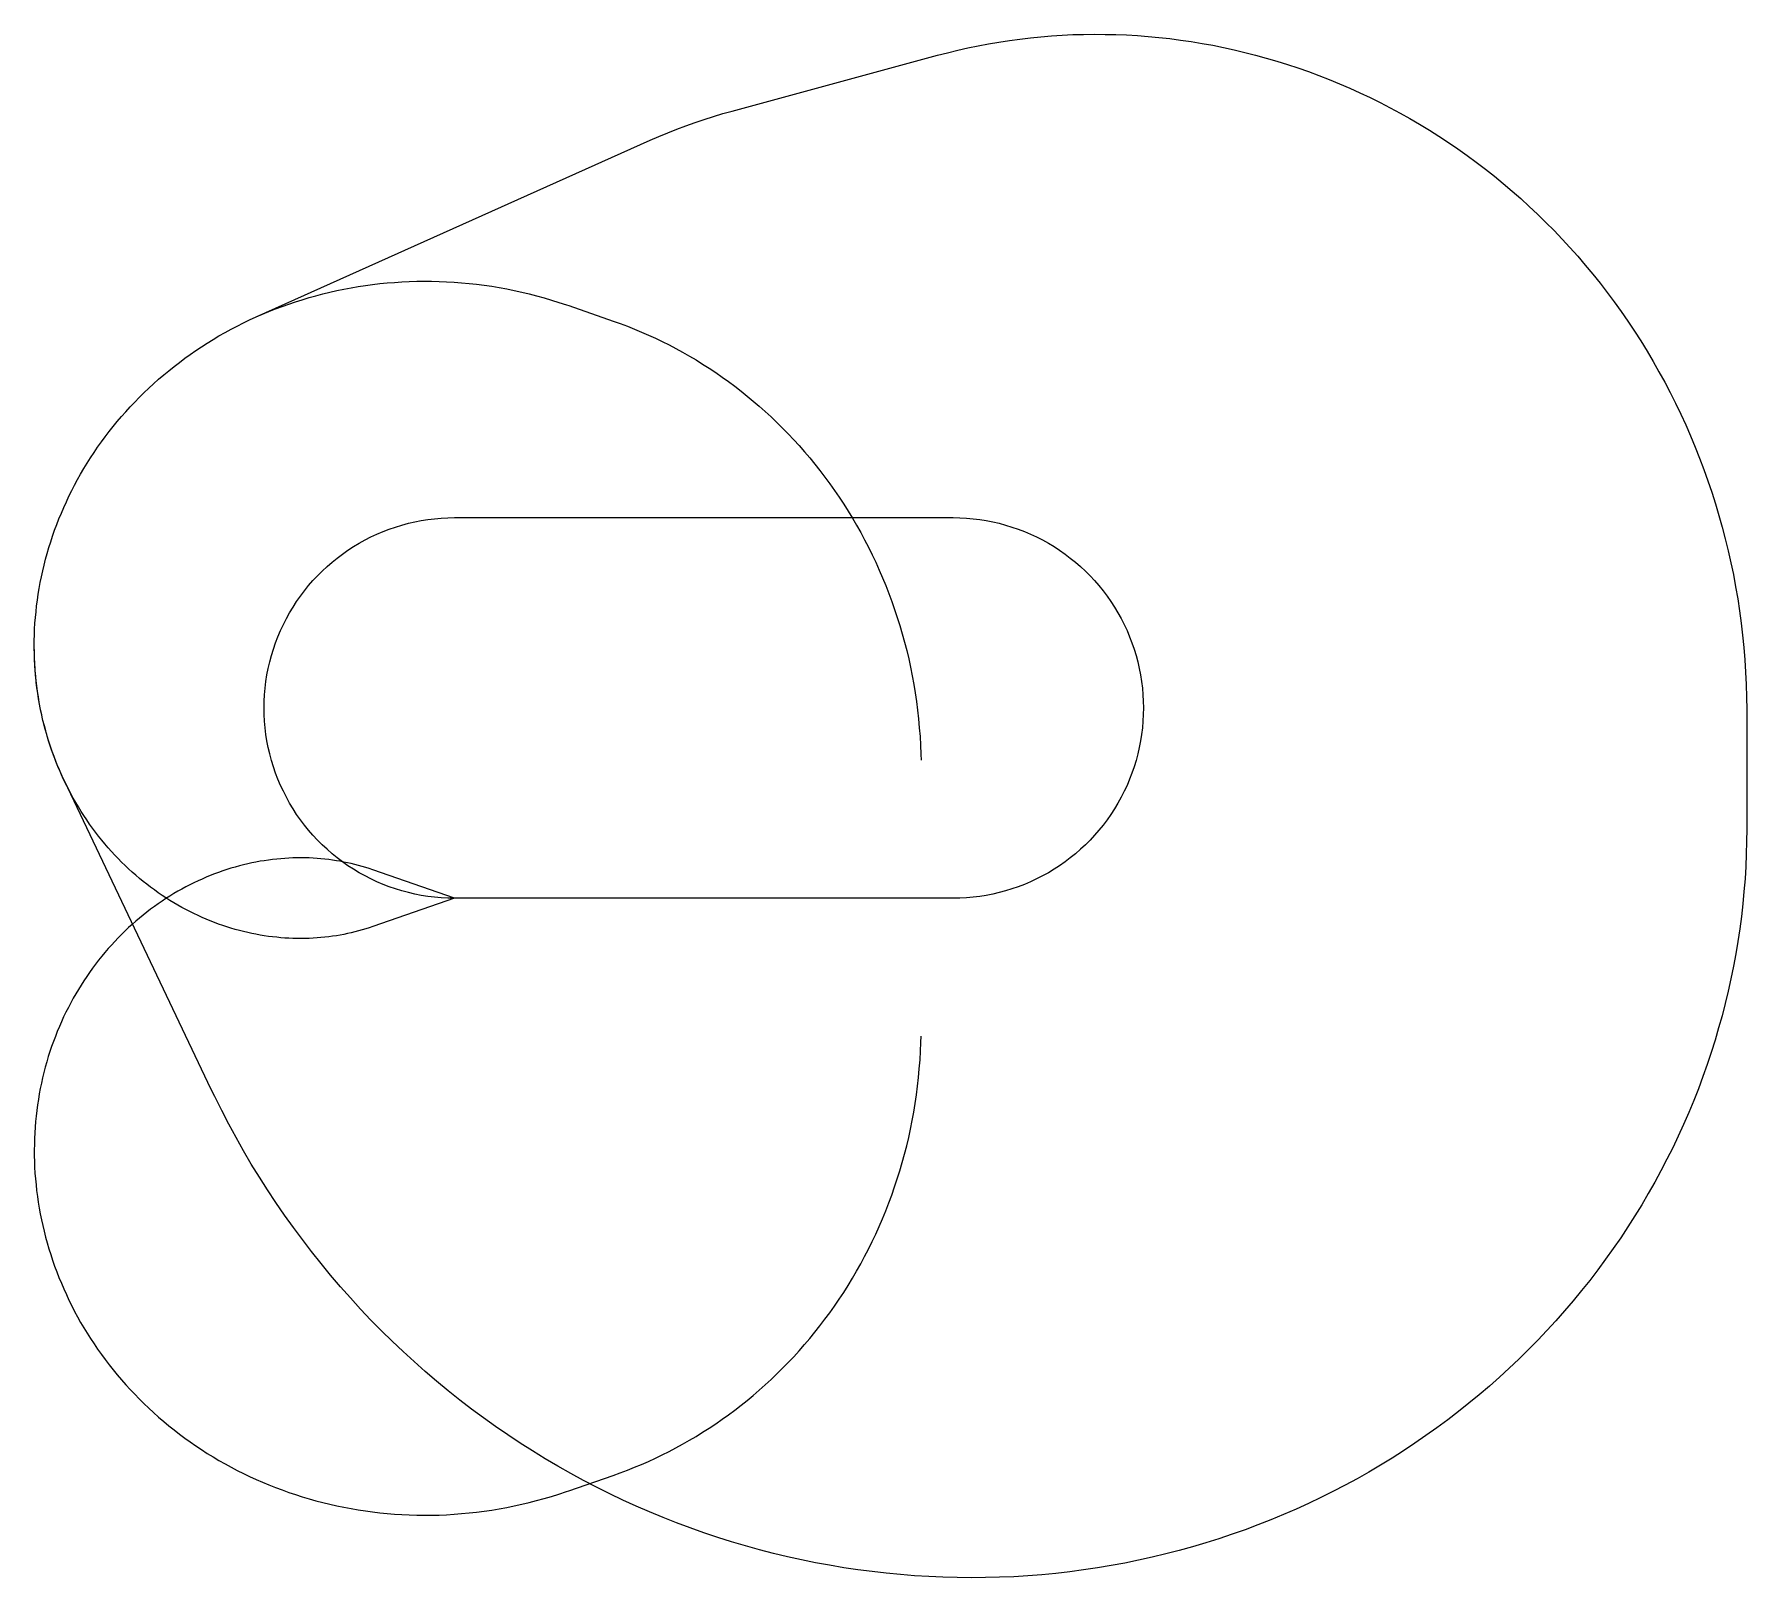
# Model space of a CAD drawing. Header units: metres. Extents: x -5287 to 16266, y -8552 to 10872.
import ezdxf

# ---------------------------------------------------------------- set-up
doc = ezdxf.new("R2010")
doc.units = ezdxf.units.M

msp = doc.modelspace()

# ---------------------------------------------------------------- linework, layer by layer
at = {"layer": 'NorminalTrack', "color": 1}
msp.add_lwpolyline([(0, 0), (0, 0), (-84, 1), (-167, 6), (-250, 13), (-333, 23), (-416, 36), (-498, 52), (-579, 71), (-660, 93), (-740, 117), (-819, 144), (-897, 174), (-974, 207), (-1050, 242), (-1124, 280), (-1197, 321), (-1269, 364), (-1339, 409), (-1407, 457), (-1474, 508), (-1539, 560), (-1602, 615), (-1663, 672), (-1722, 731), (-1779, 792), (-1834, 855), (-1887, 920), (-1937, 987), (-1985, 1055), (-2030, 1126), (-2074, 1197), (-2114, 1270), (-2152, 1345), (-2187, 1420), (-2220, 1497), (-2250, 1575), (-2277, 1654), (-2302, 1734), (-2323, 1815), (-2342, 1897), (-2358, 1979), (-2371, 2061), (-2381, 2144), (-2388, 2227), (-2393, 2311), (-2394, 2394), (-2393, 2478), (-2388, 2561), (-2381, 2645), (-2371, 2728), (-2358, 2810), (-2342, 2892), (-2323, 2974), (-2302, 3054), (-2277, 3134), (-2250, 3213), (-2220, 3291), (-2187, 3368), (-2152, 3444), (-2114, 3518), (-2074, 3591), (-2030, 3663), (-1985, 3733), (-1937, 3802), (-1887, 3868), (-1834, 3933), (-1779, 3996), (-1722, 4058), (-1663, 4117), (-1602, 4174), (-1539, 4228), (-1474, 4281), (-1407, 4331), (-1339, 4379), (-1269, 4425), (-1197, 4468), (-1124, 4508), (-1050, 4546), (-974, 4582), (-897, 4614), (-819, 4644), (-740, 4671), (-660, 4696), (-579, 4718), (-498, 4736), (-416, 4752), (-333, 4765), (-250, 4776), (-167, 4783), (-84, 4787), (0, 4789), (0, 4789), (6278, 4789), (6278, 4789), (6362, 4787), (6445, 4783), (6529, 4776), (6612, 4765), (6694, 4752), (6776, 4736), (6858, 4718), (6938, 4696), (7018, 4671), (7097, 4644), (7175, 4614), (7252, 4582), (7328, 4546), (7402, 4508), (7476, 4468), (7547, 4425), (7617, 4379), (7686, 4331), (7752, 4281), (7817, 4228), (7881, 4174), (7942, 4117), (8001, 4058), (8058, 3996), (8113, 3933), (8165, 3868), (8215, 3802), (8263, 3733), (8309, 3663), (8352, 3591), (8392, 3518), (8430, 3444), (8466, 3368), (8498, 3291), (8528, 3213), (8556, 3134), (8580, 3054), (8602, 2974), (8620, 2892), (8636, 2810), (8649, 2728), (8660, 2645), (8667, 2561), (8671, 2478), (8673, 2394), (8671, 2311), (8667, 2227), (8660, 2144), (8649, 2061), (8636, 1979), (8620, 1897), (8602, 1815), (8580, 1734), (8556, 1654), (8528, 1575), (8498, 1497), (8466, 1420), (8430, 1345), (8392, 1270), (8352, 1197), (8309, 1126), (8263, 1055), (8215, 987), (8165, 920), (8113, 855), (8058, 792), (8001, 731), (7942, 672), (7881, 615), (7817, 560), (7752, 508), (7686, 457), (7617, 409), (7547, 364), (7476, 321), (7402, 280), (7328, 242), (7252, 207), (7175, 174), (7097, 144), (7018, 117), (6938, 93), (6858, 71), (6776, 52), (6694, 36), (6612, 23), (6529, 13), (6445, 6), (6362, 1), (6278, 0), (0, 0)], dxfattribs=at)
at = {"layer": 'WindSpiral', "color": 5}
for points in [[(0, 0), (-1027, -357), (-1071, -372), (-1115, -386), (-1160, -399), (-1205, -412), (-1251, -424), (-1297, -435), (-1343, -445), (-1390, -455), (-1437, -464), (-1485, -472), (-1533, -479), (-1581, -486), (-1630, -491), (-1679, -496), (-1728, -500), (-1778, -503), (-1828, -506), (-1878, -507), (-1929, -508), (-1980, -507), (-2031, -506), (-2082, -504), (-2133, -501), (-2185, -497), (-2236, -492), (-2288, -487), (-2340, -480), (-2392, -472), (-2444, -464), (-2497, -454), (-2549, -444), (-2601, -432), (-2654, -420), (-2706, -406), (-2759, -392), (-2811, -377), (-2863, -360), (-2915, -343), (-2968, -325), (-3020, -305), (-3072, -285), (-3123, -264), (-3175, -241), (-3226, -218), (-3278, -194), (-3329, -169), (-3380, -142), (-3430, -115), (-3480, -87), (-3530, -58), (-3580, -27), (-3629, 4), (-3678, 36), (-3727, 69), (-3775, 104), (-3823, 139), (-3870, 175), (-3917, 212), (-3964, 250), (-4010, 289), (-4055, 329), (-4100, 370), (-4144, 412), (-4188, 455), (-4231, 499), (-4274, 543), (-4316, 589), (-4357, 635), (-4398, 683), (-4438, 731), (-4477, 780), (-4516, 830), (-4554, 881), (-4591, 933), (-4627, 985), (-4663, 1039), (-4698, 1093), (-4731, 1148), (-4765, 1204), (-4797, 1260), (-4828, 1318), (-4858, 1376), (-4888, 1434), (-4917, 1494), (-4944, 1554), (-4971, 1615), (-4997, 1677), (-5021, 1739), (-5045, 1802), (-5068, 1866), (-5089, 1930), (-5110, 1994), (-5130, 2060), (-5148, 2126), (-5165, 2192), (-5182, 2259), (-5197, 2327), (-5211, 2395), (-5224, 2463), (-5235, 2532), (-5246, 2601), (-5255, 2671), (-5264, 2741), (-5271, 2812), (-5276, 2882), (-5281, 2954), (-5284, 3025), (-5286, 3097), (-5287, 3169), (-5287, 3241), (-5285, 3314), (-5282, 3386), (-5278, 3459), (-5272, 3532), (-5265, 3605), (-5257, 3679), (-5248, 3752), (-5237, 3825), (-5225, 3899), (-5211, 3972), (-5197, 4046), (-5181, 4119), (-5163, 4192), (-5145, 4266), (-5124, 4339), (-5103, 4412), (-5080, 4485), (-5056, 4557), (-5031, 4630), (-5004, 4702), (-4976, 4774), (-4946, 4846), (-4915, 4917), (-4883, 4988), (-4850, 5059), (-4815, 5129), (-4779, 5199), (-4741, 5269), (-4703, 5338), (-4662, 5406), (-4621, 5474), (-4578, 5542), (-4534, 5609), (-4489, 5675), (-4442, 5741), (-4394, 5806), (-4345, 5871), (-4294, 5935), (-4243, 5998), (-4190, 6060), (-4135, 6122), (-4080, 6182), (-4023, 6242), (-3965, 6302), (-3906, 6360), (-3846, 6418), (-3785, 6474), (-3722, 6530), (-3658, 6585), (-3594, 6638), (-3528, 6691), (-3461, 6743), (-3392, 6794), (-3323, 6843), (-3253, 6892), (-3182, 6939), (-3109, 6986), (-3036, 7031), (-2962, 7075), (-2886, 7118), (-2810, 7159), (-2733, 7200), (-2655, 7239), (-2576, 7277), (-2496, 7314), (-2496, 7314), (2465, 9538), (2575, 9587), (2687, 9633), (2800, 9678), (2914, 9721), (3029, 9762), (3145, 9801), (3261, 9838), (3379, 9874), (3495, 9906), (6079, 10607), (6206, 10640), (6335, 10672), (6463, 10701), (6593, 10727), (6723, 10752), (6854, 10774), (6985, 10794), (7118, 10812), (7250, 10828), (7383, 10841), (7517, 10852), (7651, 10860), (7785, 10867), (7919, 10870), (8054, 10872), (8189, 10871), (8325, 10868), (8460, 10863), (8596, 10855), (8732, 10845), (8867, 10832), (9003, 10817), (9139, 10799), (9275, 10780), (9410, 10757), (9545, 10733), (9680, 10706), (9815, 10676), (9950, 10644), (10084, 10610), (10218, 10573), (10351, 10534), (10484, 10493), (10616, 10449), (10748, 10403), (10880, 10354), (11010, 10303), (11140, 10250), (11269, 10194), (11398, 10136), (11525, 10076), (11652, 10013), (11778, 9948), (11903, 9881), (12026, 9811), (12149, 9739), (12271, 9665), (12392, 9589), (12511, 9510), (12630, 9429), (12747, 9346), (12862, 9261), (12977, 9174), (13090, 9085), (13202, 8993), (13312, 8899), (13421, 8804), (13528, 8706), (13634, 8606), (13739, 8504), (13841, 8401), (13942, 8295), (14041, 8187), (14139, 8078), (14234, 7966), (14328, 7853), (14420, 7738), (14511, 7621), (14599, 7503), (14685, 7382), (14770, 7260), (14852, 7137), (14932, 7012), (15011, 6885), (15087, 6756), (15161, 6626), (15233, 6495), (15302, 6362), (15370, 6228), (15435, 6092), (15498, 5955), (15559, 5817), (15617, 5678), (15673, 5537), (15726, 5395), (15777, 5252), (15826, 5108), (15872, 4963), (15916, 4817), (15958, 4669), (15996, 4521), (16033, 4372), (16066, 4222), (16097, 4072), (16126, 3920), (16152, 3768), (16175, 3616), (16196, 3462), (16214, 3308), (16229, 3154), (16242, 2999), (16252, 2843), (16259, 2688), (16264, 2531), (16266, 2375), (16266, 2347), (16266, 870), (16264, 713), (16260, 556), (16253, 399), (16244, 242), (16231, 85), (16216, -72), (16198, -229), (16178, -386), (16154, -543), (16128, -700), (16099, -856), (16067, -1013), (16033, -1168), (15995, -1324), (15955, -1479), (15912, -1633), (15867, -1787), (15818, -1941), (15767, -2093), (15713, -2245), (15657, -2397), (15598, -2547), (15536, -2697), (15471, -2846), (15404, -2993), (15334, -3140), (15261, -3286), (15185, -3431), (15107, -3575), (15027, -3717), (14944, -3858), (14858, -3998), (14770, -4137), (14679, -4274), (14585, -4410), (14489, -4544), (14391, -4677), (14290, -4809), (14187, -4938), (14081, -5067), (13973, -5193), (13863, -5318), (13750, -5441), (13635, -5562), (13518, -5681), (13399, -5799), (13277, -5914), (13153, -6027), (13027, -6139), (12899, -6248), (12769, -6356), (12637, -6461), (12503, -6564), (12366, -6665), (12228, -6763), (12088, -6859), (11946, -6953), (11803, -7045), (11657, -7134), (11510, -7221), (11361, -7305), (11211, -7387), (11058, -7466), (10905, -7542), (10749, -7617), (10593, -7688), (10434, -7757), (10275, -7823), (10114, -7886), (9952, -7947), (9788, -8005), (9623, -8060), (9457, -8112), (9290, -8162), (9122, -8208), (8953, -8252), (8783, -8293), (8612, -8331), (8440, -8366), (8268, -8398), (8094, -8427), (7920, -8453), (7745, -8476), (7570, -8496), (7394, -8513), (7217, -8527), (7040, -8538), (6863, -8545), (6685, -8550), (6507, -8552), (6329, -8550), (6150, -8545), (5972, -8537), (5793, -8527), (5614, -8512), (5436, -8495), (5257, -8475), (5079, -8451), (4901, -8425), (4723, -8395), (4545, -8362), (4368, -8326), (4191, -8287), (4015, -8245), (3839, -8199), (3663, -8150), (3489, -8099), (3315, -8044), (3142, -7986), (2969, -7925), (2798, -7861), (2627, -7794), (2458, -7723), (2289, -7650), (2122, -7574), (1956, -7495), (1791, -7412), (1627, -7327), (1464, -7239), (1303, -7147), (1143, -7053), (985, -6956), (828, -6856), (673, -6754), (519, -6648), (367, -6540), (217, -6429), (69, -6315), (-78, -6198), (-223, -6079), (-366, -5957), (-507, -5832), (-645, -5705), (-782, -5575), (-917, -5443), (-1049, -5308), (-1180, -5171), (-1308, -5031), (-1433, -4889), (-1557, -4744), (-1678, -4597), (-1796, -4448), (-1912, -4297), (-2026, -4144), (-2137, -3988), (-2245, -3830), (-2351, -3670), (-2454, -3509), (-2555, -3345), (-2652, -3179), (-2747, -3011), (-2839, -2842), (-2928, -2671), (-3015, -2497), (-3059, -2406), (-4908, 1475), (-4936, 1535), (-4963, 1596), (-4989, 1657), (-5014, 1719), (-5038, 1782), (-5061, 1845), (-5083, 1909), (-5104, 1974), (-5124, 2039), (-5142, 2105), (-5160, 2171), (-5177, 2238), (-5192, 2305), (-5207, 2373), (-5220, 2441), (-5232, 2510), (-5243, 2579), (-5253, 2649), (-5261, 2719), (-5268, 2789), (-5275, 2860), (-5280, 2931), (-5283, 3002), (-5286, 3074), (-5287, 3146), (-5287, 3180)], [(0, 0), (-1027, -357), (-1071, -372), (-1115, -386), (-1160, -399), (-1205, -412), (-1251, -424), (-1297, -435), (-1343, -445), (-1390, -455), (-1437, -464), (-1485, -472), (-1533, -479), (-1581, -486), (-1630, -491), (-1679, -496), (-1728, -500), (-1778, -503), (-1828, -506), (-1878, -507), (-1929, -508), (-1980, -507), (-2031, -506), (-2082, -504), (-2133, -501), (-2185, -497), (-2236, -492), (-2288, -487), (-2340, -480), (-2392, -472), (-2444, -464), (-2497, -454), (-2549, -444), (-2601, -432), (-2654, -420), (-2706, -406), (-2759, -392), (-2811, -377), (-2863, -360), (-2915, -343), (-2968, -325), (-3020, -305), (-3072, -285), (-3123, -264), (-3175, -241), (-3226, -218), (-3278, -194), (-3329, -169), (-3380, -142), (-3430, -115), (-3480, -87), (-3530, -58), (-3580, -27), (-3629, 4), (-3678, 36), (-3727, 69), (-3775, 104), (-3823, 139), (-3870, 175), (-3917, 212), (-3964, 250), (-4010, 289), (-4055, 329), (-4100, 370), (-4144, 412), (-4188, 455), (-4231, 499), (-4274, 543), (-4316, 589), (-4357, 635), (-4398, 683), (-4438, 731), (-4477, 780), (-4516, 830), (-4554, 881), (-4591, 933), (-4627, 985), (-4663, 1039), (-4698, 1093), (-4731, 1148), (-4765, 1204), (-4797, 1260), (-4828, 1318), (-4858, 1376), (-4888, 1434), (-4917, 1494), (-4944, 1554), (-4971, 1615), (-4997, 1677), (-5021, 1739), (-5045, 1802), (-5068, 1866), (-5089, 1930), (-5110, 1994), (-5130, 2060), (-5148, 2126), (-5165, 2192), (-5182, 2259), (-5197, 2327), (-5211, 2395), (-5224, 2463), (-5235, 2532), (-5246, 2601), (-5255, 2671), (-5264, 2741), (-5271, 2812), (-5276, 2882), (-5281, 2954), (-5284, 3025), (-5286, 3097), (-5287, 3169), (-5287, 3241), (-5285, 3314), (-5282, 3386), (-5278, 3459), (-5272, 3532), (-5265, 3605), (-5257, 3679), (-5248, 3752), (-5237, 3825), (-5225, 3899), (-5211, 3972), (-5197, 4046), (-5181, 4119), (-5163, 4192), (-5145, 4266), (-5124, 4339), (-5103, 4412), (-5080, 4485), (-5056, 4557), (-5031, 4630), (-5004, 4702), (-4976, 4774), (-4946, 4846), (-4915, 4917), (-4883, 4988), (-4850, 5059), (-4815, 5129), (-4779, 5199), (-4741, 5269), (-4703, 5338), (-4662, 5406), (-4621, 5474), (-4578, 5542), (-4534, 5609), (-4489, 5675), (-4442, 5741), (-4394, 5806), (-4345, 5871), (-4294, 5935), (-4243, 5998), (-4190, 6060), (-4135, 6122), (-4080, 6182), (-4023, 6242), (-3965, 6302), (-3906, 6360), (-3846, 6418), (-3785, 6474), (-3722, 6530), (-3658, 6585), (-3594, 6638), (-3528, 6691), (-3461, 6743), (-3392, 6794), (-3323, 6843), (-3253, 6892), (-3182, 6939), (-3109, 6986), (-3036, 7031), (-2962, 7075), (-2886, 7118), (-2810, 7159), (-2733, 7200), (-2655, 7239), (-2576, 7277), (-2496, 7314), (-2415, 7349), (-2334, 7383), (-2252, 7416), (-2169, 7447), (-2085, 7477), (-2000, 7505), (-1915, 7532), (-1829, 7558), (-1742, 7582), (-1655, 7605), (-1567, 7627), (-1479, 7647), (-1390, 7665), (-1300, 7682), (-1210, 7697), (-1119, 7711), (-1028, 7723), (-937, 7734), (-845, 7743), (-752, 7750), (-660, 7756), (-567, 7761), (-473, 7763), (-380, 7764), (-286, 7764), (-192, 7762), (-98, 7758), (-3, 7752), (91, 7745), (186, 7736), (280, 7726), (375, 7713), (470, 7700), (564, 7684), (659, 7667), (754, 7648), (848, 7627), (942, 7605), (1036, 7581), (1130, 7555), (1224, 7527), (1317, 7498), (1411, 7467), (1439, 7457), (1999, 7263), (2089, 7231), (2178, 7197), (2266, 7162), (2354, 7125), (2442, 7087), (2530, 7047), (2616, 7005), (2703, 6962), (2788, 6917), (2873, 6871), (2958, 6822), (3042, 6773), (3125, 6721), (3207, 6669), (3289, 6614), (3370, 6558), (3450, 6501), (3530, 6442), (3608, 6381), (3686, 6319), (3762, 6256), (3838, 6190), (3913, 6124), (3987, 6056), (4059, 5987), (4131, 5916), (4202, 5843), (4271, 5770), (4340, 5695), (4407, 5618), (4473, 5541), (4538, 5461), (4601, 5381), (4664, 5299), (4725, 5216), (4784, 5132), (4843, 5047), (4900, 4960), (4955, 4872), (5010, 4783), (5062, 4693), (5114, 4602), (5163, 4510), (5212, 4416), (5258, 4322), (5304, 4227), (5347, 4130), (5389, 4033), (5430, 3934), (5469, 3835), (5506, 3735), (5541, 3634), (5575, 3532), (5607, 3430), (5637, 3326), (5666, 3222), (5693, 3117), (5718, 3012), (5741, 2906), (5762, 2799), (5782, 2691), (5800, 2583), (5816, 2475), (5830, 2366), (5842, 2256), (5852, 2146), (5861, 2036), (5867, 1925), (5872, 1814), (5874, 1737)], [(0, 0), (-1027, 357), (-1071, 372), (-1115, 386), (-1160, 399), (-1205, 412), (-1251, 424), (-1297, 435), (-1343, 445), (-1390, 455), (-1437, 464), (-1485, 472), (-1533, 479), (-1581, 486), (-1630, 491), (-1679, 496), (-1728, 500), (-1778, 503), (-1828, 506), (-1878, 507), (-1929, 508), (-1980, 507), (-2031, 506), (-2082, 504), (-2133, 501), (-2185, 497), (-2236, 492), (-2288, 487), (-2340, 480), (-2392, 472), (-2444, 464), (-2497, 454), (-2549, 444), (-2601, 432), (-2654, 420), (-2706, 406), (-2759, 392), (-2811, 377), (-2863, 360), (-2915, 343), (-2968, 325), (-3020, 305), (-3072, 285), (-3123, 264), (-3175, 241), (-3226, 218), (-3278, 194), (-3329, 169), (-3380, 142), (-3430, 115), (-3480, 87), (-3530, 58), (-3580, 27), (-3629, -4), (-3678, -36), (-3727, -69), (-3775, -104), (-3823, -139), (-3870, -175), (-3917, -212), (-3964, -250), (-4010, -289), (-4055, -329), (-4100, -370), (-4144, -412), (-4188, -455), (-4231, -499), (-4274, -543), (-4316, -589), (-4357, -635), (-4398, -683), (-4438, -731), (-4477, -780), (-4516, -830), (-4554, -881), (-4591, -933), (-4627, -985), (-4663, -1039), (-4698, -1093), (-4731, -1148), (-4765, -1204), (-4797, -1260), (-4828, -1318), (-4858, -1376), (-4888, -1434), (-4917, -1494), (-4944, -1554), (-4971, -1615), (-4997, -1677), (-5021, -1739), (-5045, -1802), (-5068, -1866), (-5089, -1930), (-5110, -1994), (-5130, -2060), (-5148, -2126), (-5165, -2192), (-5182, -2259), (-5197, -2327), (-5211, -2395), (-5224, -2463), (-5235, -2532), (-5246, -2601), (-5255, -2671), (-5264, -2741), (-5271, -2812), (-5276, -2882), (-5281, -2954), (-5284, -3025), (-5286, -3097), (-5287, -3169), (-5287, -3241), (-5285, -3314), (-5282, -3386), (-5278, -3459), (-5272, -3532), (-5265, -3605), (-5257, -3679), (-5248, -3752), (-5237, -3825), (-5225, -3899), (-5211, -3972), (-5197, -4046), (-5181, -4119), (-5163, -4192), (-5145, -4266), (-5124, -4339), (-5103, -4412), (-5080, -4485), (-5056, -4557), (-5031, -4630), (-5004, -4702), (-4976, -4774), (-4946, -4846), (-4915, -4917), (-4883, -4988), (-4850, -5059), (-4815, -5129), (-4779, -5199), (-4741, -5269), (-4703, -5338), (-4662, -5406), (-4621, -5474), (-4578, -5542), (-4534, -5609), (-4489, -5675), (-4442, -5741), (-4394, -5806), (-4345, -5871), (-4294, -5935), (-4243, -5998), (-4190, -6060), (-4135, -6122), (-4080, -6182), (-4023, -6242), (-3965, -6302), (-3906, -6360), (-3846, -6418), (-3785, -6474), (-3722, -6530), (-3658, -6585), (-3594, -6638), (-3528, -6691), (-3461, -6743), (-3392, -6794), (-3323, -6843), (-3253, -6892), (-3182, -6939), (-3109, -6986), (-3036, -7031), (-2962, -7075), (-2886, -7118), (-2810, -7159), (-2733, -7200), (-2655, -7239), (-2576, -7277), (-2496, -7314), (-2415, -7349), (-2334, -7383), (-2252, -7416), (-2169, -7447), (-2085, -7477), (-2000, -7505), (-1915, -7532), (-1829, -7558), (-1742, -7582), (-1655, -7605), (-1567, -7627), (-1479, -7647), (-1390, -7665), (-1300, -7682), (-1210, -7697), (-1119, -7711), (-1028, -7723), (-937, -7734), (-845, -7743), (-752, -7750), (-660, -7756), (-567, -7761), (-473, -7763), (-380, -7764), (-286, -7764), (-192, -7762), (-98, -7758), (-3, -7752), (91, -7745), (186, -7736), (280, -7726), (375, -7713), (470, -7700), (564, -7684), (659, -7667), (754, -7648), (848, -7627), (942, -7605), (1036, -7581), (1130, -7555), (1224, -7527), (1317, -7498), (1411, -7467), (1439, -7457), (1999, -7263), (2089, -7231), (2178, -7197), (2266, -7162), (2354, -7125), (2442, -7087), (2530, -7047), (2616, -7005), (2703, -6962), (2788, -6917), (2873, -6871), (2958, -6822), (3042, -6773), (3125, -6721), (3207, -6669), (3289, -6614), (3370, -6558), (3450, -6501), (3530, -6442), (3608, -6381), (3686, -6319), (3762, -6256), (3838, -6190), (3913, -6124), (3987, -6056), (4059, -5987), (4131, -5916), (4202, -5843), (4271, -5770), (4340, -5695), (4407, -5618), (4473, -5541), (4538, -5461), (4601, -5381), (4664, -5299), (4725, -5216), (4784, -5132), (4843, -5047), (4900, -4960), (4955, -4872), (5010, -4783), (5062, -4693), (5114, -4602), (5163, -4510), (5212, -4416), (5258, -4322), (5304, -4227), (5347, -4130), (5389, -4033), (5430, -3934), (5469, -3835), (5506, -3735), (5541, -3634), (5575, -3532), (5607, -3430), (5637, -3326), (5666, -3222), (5693, -3117), (5718, -3012), (5741, -2906), (5762, -2799), (5782, -2691), (5800, -2583), (5816, -2475), (5830, -2366), (5842, -2256), (5852, -2146), (5861, -2036), (5867, -1925), (5872, -1814), (5874, -1737)]]:
    msp.add_lwpolyline(points, dxfattribs=at)

doc.saveas('drawing.dxf')
